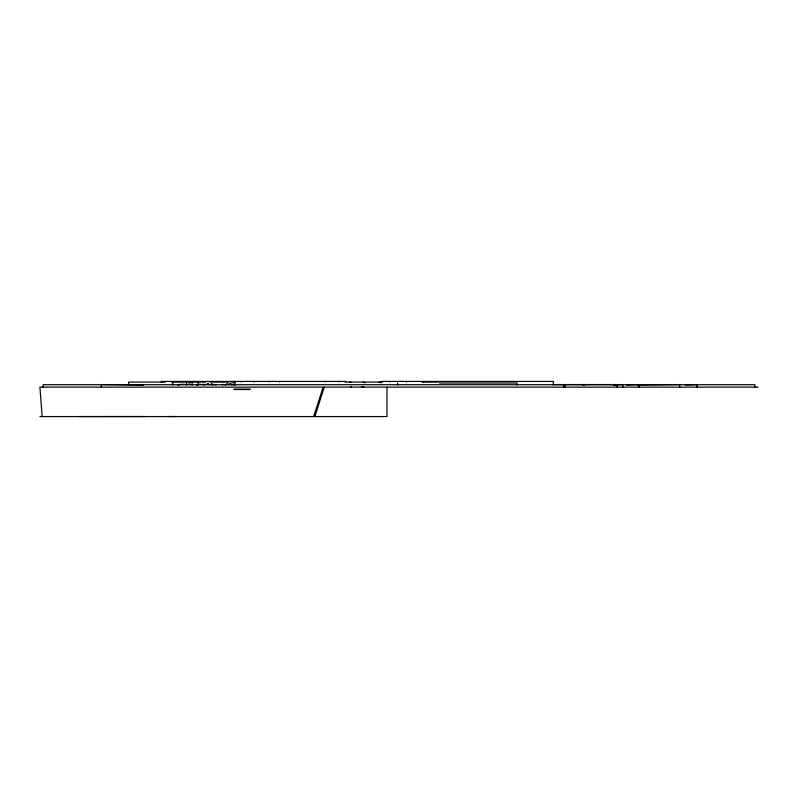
<?xml version="1.0" encoding="UTF-8"?>
<svg xmlns="http://www.w3.org/2000/svg" width="798" height="798" viewBox="0 0 798 798"><rect width="100%" height="100%" fill="white"/><g stroke="black" fill="none" stroke-linecap="round" stroke-linejoin="round"><path stroke-width="1.2" d="M314.931 416.556L324.247 387.14M313.644 416.556L323.15 387.14M228.158 384.636L229.724 383.619M206.592 384.646L208.288 383.629M225.704 384.736L227.41 383.708M225.295 385.055L226.911 384.267M203.6 385.065L205.355 384.277M222.063 385.065L223.819 384.277M182.812 384.506L183.989 384.057M201.924 384.596L203.101 384.147M181.615 384.117L178.054 385.195M200.079 384.117L196.517 385.195M582.759 384.985L586.061 384.556M637.532 384.985L679.647 384.556L679.647 387.14M613.632 385.055L622.789 384.556L622.789 387.14M626.49 385.055L639.008 384.556L639.008 387.14M685.392 385.025L697.003 384.556L697.003 387.14M345.903 381.434L161.316 381.434L161.316 382.082M165.465 382.082L128.658 382.082L128.658 384.546M171.58 382.082L185.465 382.082M186.652 382.082L206.004 382.082M209.665 382.082L228.846 382.082M230.941 382.082L235.141 382.082M345.295 382.082L382.142 382.082M422.222 382.082L438.301 382.082L438.301 381.434M439.439 383L517.084 383L517.084 385.065M552.964 384.556L563.967 384.556L563.967 387.14M758.1 387.14L39.9 387.14L42.154 416.556M233.934 389.185L250.562 389.185M234.173 389.524L248.856 389.524M39.9 416.556L386.98 416.556L386.98 387.14M145.306 416.526L78.922 416.556M167.829 416.526L175.41 416.556M143.401 385.075L101.336 384.556L101.336 387.14M613.991 384.556L616.275 384.985M349.634 382.082L351.399 382.451M379.17 382.082L381.494 382.681L379.279 382.082M361.674 386.531L363.948 387.14L362.501 387.14M363.17 382.082L365.494 382.731M210.931 384.277L212.687 385.065M233.495 384.267L235.111 385.055M214.413 384.267L216.029 385.055M207.34 383.708L209.046 384.736M188.917 383.629L190.622 384.646M230.024 383.698L231.6 384.726M211.61 383.619L213.166 384.636M233.565 384.885L233.116 383.878M232.178 385.095L231.699 384.038M754.878 387.14L754.878 384.716L43.122 384.716L43.122 387.14M617.163 387.14L617.163 384.556L564.834 384.556L564.834 387.14M553.323 384.855L553.323 381.434L381.584 381.434L381.584 382.082M422.93 381.434L422.93 382.082M406.601 381.434L406.601 382.082M397.653 383L397.653 385.065M389.574 381.434L389.574 382.082M351.22 386.372L351.22 387.14M339.28 381.434L339.28 382.082M325.155 381.434L325.155 382.082M279.599 381.434L279.599 382.082M269.145 381.434L269.145 382.082M253.993 381.434L253.993 382.082M241.036 381.434L241.036 382.082M234.961 381.434L234.961 384.855M198.004 381.434L198.004 384.855M192.138 381.434L192.138 385.085M190.143 381.434L190.143 382.082M186.453 383.1L186.453 385.115M172.707 381.434L172.707 385.115"/></g></svg>
